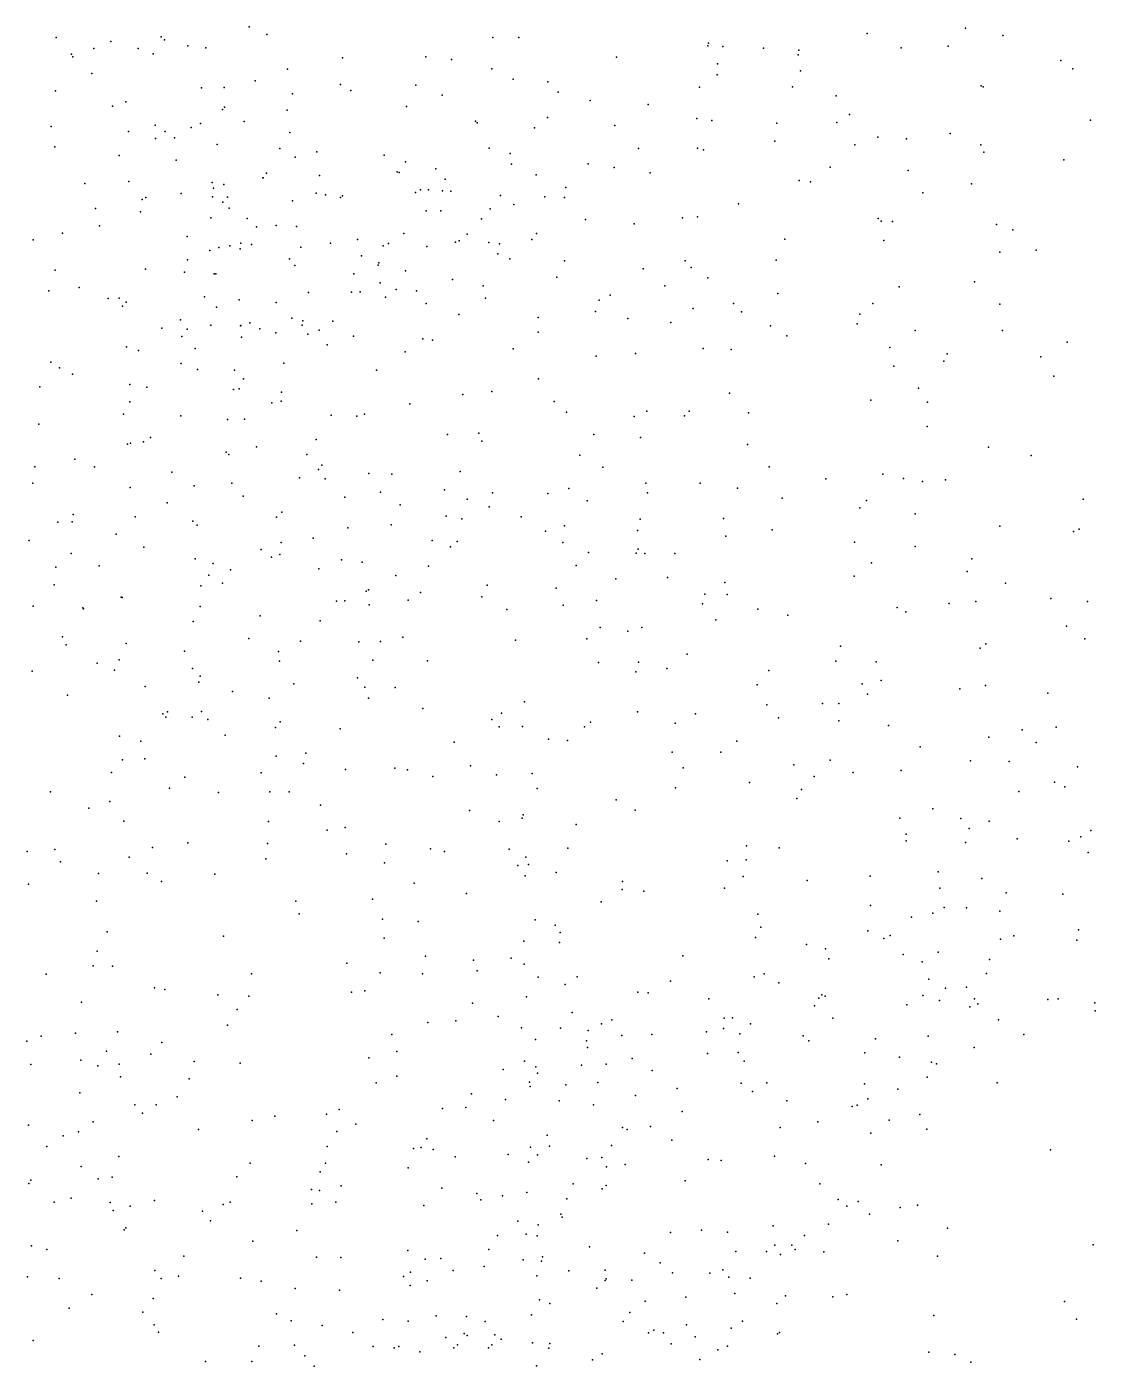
# Model space of a CAD drawing. Header units: metres. Extents: x -25 to 25, y -27.8 to 27.8.
# Drawn here: x 11.117 to 13.873, y -6.935 to -3.478 of the extents above; entities that cross this region are included whole.
import ezdxf

# ---------------------------------------------------------------- set-up
doc = ezdxf.new("R2010")
doc.units = ezdxf.units.M

msp = doc.modelspace()

# ---------------------------------------------------------------- linework, layer by layer
for p in [(11.6906, -3.4777, -1.8607), (13.5386, -3.4815, -11.1856), (11.1932, -3.5054, -8.1888), (11.3343, -3.5158, -2.2539), (11.4635, -3.504, -2.0253), (11.4725, -3.5111, -0.9815), (11.7363, -3.4978, -8.1185), (12.3198, -3.5055, -4.3786), (12.3863, -3.5054, -8.8406), (12.8754, -3.5199, -8.0964), (13.2851, -3.4953, -16.5253), (13.6348, -3.4999, -5.5021), (11.2329, -3.5484, -18.3635), (11.2359, -3.5549, -18.8283), (11.29, -3.5341, -6.1882), (11.4046, -3.5335, -1.6477), (11.4436, -3.5472, -0.0245), (11.5323, -3.5271, -0.3823), (11.579, -3.5323, -17.9437), (11.9313, -3.5579, -2.9054), (12.1465, -3.5552, -7.7536), (12.6381, -3.5563, -7.2974), (12.8737, -3.5271, -5.2179), (12.9131, -3.5289, -7.2358), (13.0176, -3.5331, -16.2585), (13.1071, -3.5502, -6.2864), (13.1089, -3.5381, -0.7916), (13.3731, -3.5323, -11.4262), (13.4937, -3.5277, -16.8505), (11.7897, -3.5875, -17.5634), (12.2128, -3.5623, -4.0366), (12.3172, -3.5861, -7.5446), (12.8987, -3.5733, -7.8625), (13.1133, -3.5913, -7.5926), (13.785, -3.5648, -17.1166), (13.8152, -3.5866, -6.3361), (11.2848, -3.5984, -19.0303), (11.706, -3.617, -9.364), (11.9267, -3.6266, -16.457), (12.1209, -3.6281, -3.4222), (12.3718, -3.6131, -1.2859), (12.4613, -3.62, -4.8169), (12.8983, -3.6015, -6.1018), (11.1915, -3.6428, -2.4914), (11.5683, -3.6353, -0.1949), (11.626, -3.6342, -16.4939), (11.8025, -3.6509, -2.0347), (11.9534, -3.6425, -1.8823), (12.1884, -3.654, -5.7381), (12.4876, -3.6463, -8.2562), (12.8524, -3.6332, -7.053), (13.0927, -3.6326, 0.1689), (13.2049, -3.6562, -5.4189), (13.5792, -3.6304, -6.372), (13.5846, -3.6323, -11.566), (11.3383, -3.6827, -17.1587), (11.373, -3.6716, -8.1458), (11.6224, -3.6909, -5.9483), (11.6269, -3.685, -0.7627), (11.7893, -3.6932, -2.2597), (12.0967, -3.6831, -9.1262), (12.5703, -3.6682, -16.3094), (12.7199, -3.6784, -5.1337), (11.448, -3.7316, -6.1049), (11.5655, -3.7271, -17.4071), (11.6781, -3.7224, -0.4186), (12.2747, -3.7215, -16.3503), (12.2794, -3.7259, -4.1614), (12.4608, -3.7115, -7.2567), (12.6339, -3.7328, -1.066), (12.8457, -3.714, -0.9525), (12.8843, -3.7199, -7.6121), (13.0523, -3.7264, -6.728), (13.2068, -3.7247, 0.671), (13.2396, -3.7037, -0.1546), (13.8614, -3.7184, -11.0516), (11.1804, -3.735, -16.2834), (11.3795, -3.7481, -18.1497), (11.4497, -3.7656, -19.1147), (11.4738, -3.7476, -18.6063), (11.4985, -3.7644, -9.5944), (11.541, -3.738, -1.309), (11.7956, -3.7506, -7.984), (12.4267, -3.7386, -8.0292), (13.3129, -3.7628, -0.3814), (13.3866, -3.7665, -11.2007), (13.4993, -3.7527, -16.9753), (11.1899, -3.7878, -19.4476), (11.608, -3.7815, -1.0517), (11.7699, -3.7922, -17.6597), (11.8653, -3.8008, -5.8644), (12.3104, -3.7911, -8.9189), (12.6956, -3.7918, -6.0102), (12.8471, -3.7912, -6.6115), (12.8628, -3.7954, -6.3928), (13.0469, -3.773, -7.0304), (13.2533, -3.7824, -6.5678), (13.5786, -3.7824, 0.9892), (13.5861, -3.8011, -11.1063), (11.3557, -3.8098, -16.4527), (11.5026, -3.8221, -17.9362), (11.8094, -3.8144, -16.4908), (12.039, -3.8094, -3.0076), (12.094, -3.8263, -1.8704), (12.3643, -3.8049, -5.8076), (12.368, -3.832, -4.5048), (12.5657, -3.831, -4.9783), (13.7927, -3.821, -17.4276), (11.7264, -3.8678, -0.2704), (11.7274, -3.8676, -18.0806), (11.7359, -3.8557, -0.616), (11.8722, -3.8618, -17.3183), (12.073, -3.8519, -7.6145), (12.0778, -3.8537, -17.5461), (12.172, -3.8444, -3.5881), (12.1962, -3.8711, -8.3869), (12.4311, -3.8599, -4.7682), (12.6328, -3.8412, -6.8982), (12.7254, -3.8548, -7.5718), (13.1896, -3.8399, 0.1277), (13.3908, -3.8489, 0.8334), (11.2668, -3.8819, -2.4886), (11.3801, -3.8767, -6.2748), (11.5956, -3.8793, -6.0502), (11.5989, -3.8939, 0.0665), (11.6258, -3.8845, -18.3722), (12.1198, -3.9055, -3.349), (12.133, -3.8985, -5.8512), (12.1536, -3.8986, -18.0279), (12.1898, -3.9015, -8.1203), (12.2114, -3.9022, -3.8281), (12.5081, -3.8923, -7.7088), (13.1097, -3.8745, -0.7614), (13.1385, -3.8777, -5.4359), (13.4285, -3.9064, -5.5885), (13.5542, -3.8834, -17.1617), (11.4145, -3.9238, -16.631), (11.4244, -3.9184, -2.2433), (11.5155, -3.9081, -8.0492), (11.5964, -3.9169, -1.4557), (11.6232, -3.9307, -17.1447), (11.6348, -3.9174, -18.7132), (11.803, -3.9271, -2.4084), (11.8637, -3.9075, -9.2999), (11.8881, -3.9117, -2.8069), (11.9262, -3.9186, -7.7875), (11.9314, -3.9138, -2.1361), (12.3392, -3.9133, -7.1172), (12.3736, -3.936, -17.886), (12.4533, -3.9168, -1.0441), (12.5039, -3.9181, -16.3705), (12.9534, -3.9348, -16.5152), (11.2948, -3.9464, -17.5495), (11.4106, -3.9549, 0.5207), (11.5924, -3.9708, -19.1628), (11.6395, -3.9462, -1.2103), (11.6861, -3.9726, -16.7458), (12.1475, -3.9527, -8.6066), (12.1857, -3.9526, -1.4281), (12.2905, -3.9731, -7.8044), (12.3127, -3.9472, -17.369), (12.5582, -3.9751, -17.5487), (12.8089, -3.9706, -7.4117), (12.8472, -3.9678, -0.828), (13.3133, -3.9723, -0.5022), (11.3052, -3.991, -19.5311), (11.7098, -3.9939, -8.03), (11.7605, -3.9905, -18.4953), (11.8129, -3.9934, -5.9938), (12.6843, -3.9864, -6.3049), (13.321, -3.9797, 0.6604), (13.3508, -3.9806, -16.9553), (13.619, -3.9882, -5.6699), (13.6611, -4.0021, -11.5043), (11.1341, -4.0272, -6.5814), (11.2092, -4.0107, -8.118), (11.5309, -4.0188, -1.998), (11.6413, -4.0434, -2.5311), (11.6693, -4.0358, -9.4579), (11.6966, -4.0394, -2.2428), (11.9003, -4.0364, -1.9452), (11.9704, -4.0266, -8.16), (12.0363, -4.0432, -16.8257), (12.0503, -4.0369, -7.9122), (12.0896, -4.0108, -1.6614), (12.2228, -4.0337, -1.1487), (12.233, -4.0304, -16.9777), (12.2534, -4.0126, -4.0462), (12.3093, -4.0348, -16.463), (12.3367, -4.0382, -4.3168), (12.4197, -4.0268, -6.0247), (12.4318, -4.0114, -18.1256), (13.0729, -4.026, -6.7474), (13.3281, -4.0295, -0.2089), (11.5316, -4.0788, -19.3425), (11.5896, -4.0554, -6.2179), (11.6124, -4.0475, -1.6955), (11.668, -4.0512, -2.7836), (11.7953, -4.0766, -0.2567), (11.8246, -4.0464, -0.4676), (11.9811, -4.0686, -8.5057), (12.149, -4.0447, -18.3731), (12.3326, -4.0636, -6.9062), (12.3634, -4.0763, -18.3173), (13.6272, -4.0595, 1.0088), (13.7214, -4.0539, -11.2238), (11.1902, -4.1055, -19.6657), (11.4231, -4.1036, -9.589), (11.5245, -4.1107, -2.3634), (11.8087, -4.0941, -3.1533), (12.0236, -4.0927, -9.0222), (12.0251, -4.087, -3.5317), (12.0939, -4.1077, -16.6312), (12.5045, -4.0818, -4.8184), (12.7073, -4.1027, -17.2942), (12.8156, -4.0815, -5.2125), (12.8312, -4.0993, -16.5845), (13.0502, -4.0802, -16.774), (11.6008, -4.1156, -12.9558), (11.6045, -4.1151, 0.177), (11.9607, -4.1157, -7.307), (12.0291, -4.1382, -1.3958), (12.2154, -4.1302, -6.0783), (12.2949, -4.1464, -7.6493), (12.4847, -4.1242, -6.4221), (12.7635, -4.1466, -18.0558), (12.8738, -4.126, -17.5396), (13.5622, -4.136, -17.7291), (11.1745, -4.1593, -12.8254), (11.2525, -4.1505, 1.1545), (11.3269, -4.1792, -8.2479), (11.3559, -4.1778, -6.7403), (11.5758, -4.1747, -2.9451), (11.6647, -4.1824, -1.2781), (11.8436, -4.1631, -18.7048), (11.955, -4.1626, -1.5941), (11.9769, -4.1622, -8.753), (12.0426, -4.1758, -3.7623), (12.0702, -4.156, -18.5363), (12.1226, -4.1596, -6.8868), (12.3006, -4.1784, -16.6437), (12.6221, -4.1708, -17.0667), (13.0544, -4.1657, -5.394), (13.368, -4.1489, -6.4234), (11.3645, -4.1989, -13.0342), (11.3733, -4.1886, -2.7254), (11.6067, -4.2016, -6.5329), (11.7607, -4.1897, -3.3371), (12.1475, -4.1919, -3.9441), (12.5846, -4.2124, -18.3254), (12.5941, -4.1833, -0.7688), (12.8364, -4.2044, -7.1718), (12.9405, -4.1923, -17.8915), (12.961, -4.2136, -6.8813), (13.2995, -4.1921, 0.3919), (13.6277, -4.1937, -5.7304), (11.5137, -4.2339, 0.4272), (11.5923, -4.248, -6.799), (11.6686, -4.2497, -1.6571), (11.6693, -4.249, -8.5404), (11.6928, -4.2419, -19.1411), (11.801, -4.2299, -3.5612), (11.8274, -4.2474, -0.5978), (11.8297, -4.2367, -6.8854), (11.9063, -4.2378, -12.9454), (12.2319, -4.2202, -0.9733), (12.4365, -4.2276, -4.6024), (12.6675, -4.2309, -7.3898), (12.7788, -4.2408, -16.8349), (13.0358, -4.2496, -17.4749), (13.2592, -4.2441, -17.245), (13.2663, -4.2197, -5.5352), (11.4653, -4.2553, 0.7304), (11.5168, -4.277, -9.4565), (11.531, -4.2579, -12.8073), (11.6715, -4.2791, -13.0917), (11.7182, -4.2573, -0.9062), (11.76, -4.2674, -7.1747), (11.8422, -4.2712, -6.4369), (11.8713, -4.2609, -9.111), (11.9598, -4.2764, -6.6921), (12.1389, -4.2833, -6.485), (12.4361, -4.2659, -13.138), (13.0782, -4.275, -17.7023), (13.4089, -4.2612, -17.588), (13.6342, -4.2619, -18.01), (11.3742, -4.3039, -6.9915), (11.4056, -4.3128, -2.9603), (11.5516, -4.3084, -3.333), (11.892, -4.2989, -3.8843), (12.0934, -4.3166, -7.4949), (12.1642, -4.2869, -12.926), (12.3719, -4.3092, -7.5202), (12.6873, -4.321, -12.9506), (12.8622, -4.3079, -18.1787), (12.9339, -4.3105, -5.2519), (13.3438, -4.3056, 0.191), (13.8012, -4.2916, -18.1683), (11.179, -4.3431, -2.8951), (11.5152, -4.347, -19.5067), (11.7801, -4.3456, -8.8092), (12.586, -4.3282, -4.8107), (13.3536, -4.3537, 0.7829), (13.483, -4.3404, 0.9788), (13.4918, -4.3222, -6.3525), (13.733, -4.3293, 1.1718), (11.2016, -4.3581, 1.3085), (11.2351, -4.3743, -7.1331), (11.5572, -4.3623, -3.5389), (11.6533, -4.3641, 0.1825), (11.6767, -4.3867, -3.8384), (12.0192, -4.3636, -4.0933), (12.4372, -4.3867, -12.8343), (13.7666, -4.3793, -5.8084), (11.1506, -4.4072, -13.1508), (11.3829, -4.4008, -9.2996), (11.4273, -4.4079, 1.0573), (11.6502, -4.4137, -9.2042), (11.6651, -4.4125, -1.3565), (11.7744, -4.4206, -12.8718), (11.7745, -4.4206, -4.0245), (12.3166, -4.4186, -18.6548), (12.9301, -4.4229, -0.5656), (13.4172, -4.4107, 0.0041), (11.3832, -4.4456, -8.7219), (11.749, -4.4486, -19.1964), (11.7738, -4.4441, -0.709), (12.1057, -4.451, -18.7338), (12.2425, -4.427, -13.2813), (12.4781, -4.4447, -4.631), (13.2947, -4.4412, 0.4643), (13.4406, -4.4469, -5.6362), (11.3669, -4.4777, -3.4148), (11.5149, -4.4818, 0.8669), (11.6354, -4.4914, 0.4217), (11.6792, -4.4908, -0.9371), (11.9025, -4.4799, -18.9003), (11.9687, -4.4829, -13.3077), (11.9888, -4.4779, -12.8853), (12.5094, -4.4722, -0.7222), (12.6843, -4.4834, -18.5101), (12.7167, -4.4697, -7.1996), (12.8138, -4.4815, -12.7853), (12.8256, -4.4695, -6.9798), (12.9789, -4.4744, -18.2331), (11.1484, -4.5035, -8.6996), (12.283, -4.5268, -4.4695), (13.4395, -4.5092, -18.0047), (11.3767, -4.5552, 1.2457), (11.3846, -4.5522, -10.3005), (11.4183, -4.5486, -9.1135), (11.4363, -4.5374, -3.8112), (11.7095, -4.5621, -19.3816), (11.8639, -4.5425, -7.2496), (12.2024, -4.5296, -0.9032), (12.2914, -4.5469, -7.4023), (12.5798, -4.5297, -13.2079), (12.7007, -4.5376, -4.9193), (12.9763, -4.556, -5.1827), (13.5978, -4.5626, -5.7501), (11.2408, -4.5935, -19.861), (11.6319, -4.5754, -13.3514), (11.6387, -4.5818, -1.2158), (11.8393, -4.5818, -0.2453), (12.5441, -4.5834, -7.3533), (13.7078, -4.5842, -18.2736), (11.1377, -4.6137, -7.3237), (11.2916, -4.6134, -3.6233), (11.4915, -4.6272, -20.2053), (11.8701, -4.6202, 0.4024), (11.8782, -4.6093, 0.0216), (11.9995, -4.6305, -13.4713), (12.059, -4.6322, 0.2872), (12.2348, -4.6253, 0.465), (12.6034, -4.6143, -12.7273), (13.0322, -4.6135, -6.5871), (13.3258, -4.6323, 0.2874), (11.1328, -4.6554, -3.2307), (11.5488, -4.6629, -19.7619), (11.6463, -4.6558, 1.0398), (11.8207, -4.6418, -0.4905), (11.8868, -4.6447, -4.3849), (12.7139, -4.6556, -7.0157), (12.8543, -4.6559, -6.7522), (13.1782, -4.6448, -0.4203), (13.3785, -4.6439, -0.3168), (13.4274, -4.6512, 0.9859), (13.4868, -4.6468, -6.3487), (11.3841, -4.667, -13.3939), (11.6752, -4.6895, -19.983), (11.938, -4.6918, 1.0444), (12.0294, -4.6784, -12.8316), (12.1947, -4.6731, 1.0616), (12.2529, -4.6965, 0.117), (12.3189, -4.6803, -0.7897), (12.4614, -4.6821, 0.9442), (12.5155, -4.6693, 0.4256), (12.5629, -4.7015, -4.8341), (12.7181, -4.6803, -13.128), (12.951, -4.6688, -0.5113), (13.0662, -4.6939, -18.3344), (13.2837, -4.7002, -5.451), (13.8422, -4.6971, -5.8277), (11.4797, -4.7066, -4.157), (11.7752, -4.7303, 1.2243), (12.0807, -4.7118, 1.3117), (12.3102, -4.7164, 1.3637), (13.266, -4.719, -6.3707), (13.4086, -4.7344, -18.1348), (11.1972, -4.7566, -10.2373), (11.2344, -4.7552, 1.5507), (11.2365, -4.7368, -10.7135), (11.3967, -4.7427, -20.5574), (11.546, -4.7537, -10.5839), (11.5571, -4.7642, 1.3569), (11.7612, -4.7434, -19.5241), (12.057, -4.7634, -4.5705), (12.1991, -4.7405, 1.5615), (12.2398, -4.7473, -7.3049), (12.3923, -4.7426, -18.7964), (12.5047, -4.7656, -13.3871), (12.6993, -4.7489, 0.6842), (12.9142, -4.7472, -18.5376), (13.6276, -4.7663, 1.1662), (11.1235, -4.8032, -20.4972), (11.3474, -4.7876, -7.2717), (11.8558, -4.7976, -20.4128), (11.945, -4.7713, -19.1451), (12.1627, -4.8039, 1.8484), (12.4551, -4.7792, -7.2743), (12.6929, -4.7778, -18.7132), (12.9205, -4.792, -6.4893), (13.04, -4.7758, -5.1968), (13.8177, -4.7804, -18.3645), (13.8316, -4.7739, -6.3525), (11.2319, -4.8371, -12.2642), (11.4196, -4.8212, -12.5281), (11.7216, -4.8268, -4.4827), (11.7696, -4.8393, -0.6862), (11.7734, -4.8085, 1.4996), (12.2102, -4.8201, -4.7096), (12.2276, -4.8063, -12.7778), (12.5003, -4.8088, 0.0627), (12.566, -4.8347, 1.7355), (12.6891, -4.8364, 0.1874), (12.6947, -4.8258, -12.6993), (12.7116, -4.8368, 1.2369), (12.7892, -4.8367, 0.998), (13.2523, -4.8082, 0.5823), (13.4093, -4.8187, 0.1621), (11.1925, -4.8728, -3.8264), (11.3041, -4.8691, -4.0264), (11.5515, -4.8508, 1.5619), (11.5981, -4.8629, -13.6002), (11.7485, -4.8464, -20.6252), (11.929, -4.8533, -1.147), (11.982, -4.8595, 2.002), (12.1536, -4.87, -0.325), (12.5348, -4.8681, -0.6038), (13.2961, -4.8613, 0.8057), (13.5555, -4.8509, -5.6497), (11.5871, -4.893, -1.4298), (11.6424, -4.8791, -0.9545), (11.8705, -4.8763, -12.7304), (12.0692, -4.8943, -13.6496), (12.6367, -4.9022, 1.9474), (12.7702, -4.8994, 1.5409), (13.2513, -4.896, -0.384), (13.5429, -4.8836, -6.272), (11.1879, -4.918, -7.3185), (11.5664, -4.9205, -10.7979), (11.6222, -4.914, 1.8152), (11.993, -4.9347, -0.6082), (11.9986, -4.931, -4.7265), (12.1328, -4.9378, -18.9872), (12.3046, -4.9188, 2.2067), (12.4826, -4.9269, -18.8813), (12.866, -4.9419, -18.7192), (12.9175, -4.9116, 0.4382), (12.9241, -4.9433, -5.1297), (13.6417, -4.9141, -18.288), (11.1334, -4.9728, -11.8281), (11.2622, -4.977, -10.198), (11.3606, -4.9502, -13.4748), (11.3632, -4.9504, 1.7734), (11.5646, -4.9738, -10.5207), (11.9159, -4.9604, -19.4757), (11.9377, -4.9594, -20.5726), (12.0001, -4.9698, -7.2214), (12.101, -4.9573, 2.2791), (12.2915, -4.9492, -0.7014), (12.5005, -4.9702, -7.1114), (12.587, -4.9584, -6.7913), (12.8607, -4.9673, 0.1432), (13.3624, -4.9762, 0.2979), (13.4963, -4.9665, 1.0144), (13.5658, -4.961, 0.0201), (13.7591, -4.9533, -5.7275), (13.8535, -4.9607, -12.0266), (11.2633, -4.9796, -11.0748), (11.7194, -4.9983, -4.6072), (11.8741, -5.0105, -0.8965), (12.3555, -4.9816, -7.2632), (12.8945, -5.0081, 1.6866), (13.0031, -4.9805, 0.9303), (13.0805, -4.9961, -18.5621), (13.3848, -4.9874, -5.4368), (11.5462, -5.0128, -20.8425), (12.596, -5.0285, -5.0867), (12.6681, -5.0374, -6.4586), (12.7042, -5.0278, -18.8725), (13.7996, -5.025, -6.3194), (11.2093, -5.0525, -11.4309), (11.2189, -5.0731, -11.6558), (11.3738, -5.0692, -11.2648), (11.6903, -5.0564, -12.5932), (11.823, -5.063, -20.7589), (11.9735, -5.0649, 2.43), (12.0294, -5.064, -19.8171), (12.0875, -5.0527, -20.4447), (12.3782, -5.0611, 2.4478), (12.5617, -5.0576, -12.6797), (13.2162, -5.0767, 0.7197), (13.5765, -5.0815, -0.2891), (13.5916, -5.0704, -5.5659), (13.8465, -5.0573, 1.2077), (11.3553, -5.1119, -4.2997), (11.5239, -5.0888, -13.478), (11.7666, -5.0901, -1.2142), (11.7691, -5.1151, -13.5351), (12.0099, -5.1128, -4.9252), (12.1512, -5.1139, -20.2472), (12.8208, -5.0972, -13.0229), (13.2045, -5.1149, -6.1305), (11.1311, -5.1405, 2.0451), (11.2987, -5.1205, -11.9245), (11.3435, -5.1384, -20.8827), (11.5451, -5.1342, -12.3963), (12.5919, -5.1187, -13.3174), (12.6883, -5.1427, 2.4268), (12.6953, -5.1172, -0.257), (12.7682, -5.1339, -6.2819), (13.031, -5.1387, -5.2135), (13.3087, -5.1171, -18.3179), (11.4228, -5.1801, -11.5616), (11.5609, -5.1695, -11.3288), (11.5645, -5.154, 2.2162), (11.8061, -5.1734, -4.8148), (11.9707, -5.1578, -12.5975), (11.9889, -5.1818, 2.6529), (12.0672, -5.1832, -19.6456), (13.0014, -5.1765, -0.5115), (13.2718, -5.1737, -0.4142), (13.3212, -5.1652, 0.9576), (13.5906, -5.1776, 0.9524), (11.2221, -5.2028, -4.161), (11.6478, -5.1931, -7.2341), (11.7423, -5.2108, -11.0558), (11.9985, -5.2108, -13.4857), (13.2858, -5.2003, 0.437), (13.5241, -5.1864, -18.2427), (13.7509, -5.1977, -0.204), (11.4678, -5.2508, -11.7563), (11.4799, -5.2454, -1.5966), (11.568, -5.2452, 2.4268), (12.139, -5.2374, -19.3342), (12.3422, -5.2492, -19.1297), (12.4008, -5.2203, -13.4157), (12.6924, -5.2456, -13.1126), (12.8422, -5.2512, -12.7083), (13.0264, -5.2279, 2.2635), (13.1702, -5.2243, -18.6116), (13.2116, -5.2244, 1.1341), (11.4757, -5.2592, -12.073), (11.544, -5.2592, -13.3216), (11.584, -5.2653, -10.7263), (11.759, -5.2865, 2.7781), (11.7707, -5.2713, -11.2957), (12.3169, -5.2657, 2.7801), (12.3358, -5.2846, -7.2249), (12.3956, -5.2838, -6.9564), (12.5563, -5.2842, 2.7033), (12.5715, -5.2723, -19.1011), (12.7897, -5.275, -19.0154), (13.0563, -5.2615, -18.8079), (13.2116, -5.2693, 1.8286), (13.3405, -5.2809, -5.3472), (13.7725, -5.2856, 0.1542), (11.3563, -5.3089, -7.2887), (11.4115, -5.3215, -10.4911), (11.6286, -5.306, -4.754), (11.926, -5.2895, -5.0304), (12.4633, -5.316, -6.5682), (12.5119, -5.3195, -13.2438), (12.9493, -5.3214, -0.1855), (13.599, -5.3113, 0.3622), (13.6848, -5.2926, -6.2012), (11.8375, -5.3525, -13.352), (12.2199, -5.3242, -20.4428), (12.7817, -5.3502, -5.2902), (12.9075, -5.3495, -6.1469), (13.4219, -5.3364, -18.3834), (13.7209, -5.3249, -12.1701), (11.3639, -5.3693, -4.4561), (11.4218, -5.3671, 2.554), (11.7603, -5.3602, -12.3029), (11.8313, -5.379, 2.9955), (12.0668, -5.391, -5.1995), (12.2615, -5.3853, -19.9952), (12.8101, -5.3907, 2.6461), (13.0955, -5.3829, 2.4276), (13.1898, -5.3707, 0.1614), (13.552, -5.372, -5.431), (13.6512, -5.3737, -0.3089), (13.8277, -5.3874, -5.5534), (11.3361, -5.402, -13.1304), (11.5251, -5.4146, 2.8629), (11.7221, -5.4029, -11.7274), (11.9397, -5.3946, -20.8461), (12.0997, -5.3954, -7.3595), (12.1643, -5.4131, -12.4699), (12.3288, -5.4085, -19.4729), (12.4207, -5.4048, 2.934), (13.1481, -5.4129, -6.0948), (13.249, -5.402, -18.7001), (13.3729, -5.3974, 1.1295), (13.7686, -5.4273, -2.1819), (11.1784, -5.4526, -10.3678), (11.4857, -5.4424, -4.6811), (11.6121, -5.4544, -10.8939), (11.7443, -5.4521, -20.96), (11.7941, -5.4523, -11.9838), (12.4336, -5.4439, -12.6088), (12.7907, -5.4415, -12.8088), (12.9814, -5.428, -19.0272), (13.1155, -5.4458, -5.3073), (13.676, -5.4516, -2.4069), (13.7947, -5.4395, 0.4487), (11.2769, -5.4943, -20.9922), (11.3314, -5.4771, 2.7122), (11.8746, -5.4866, -11.5684), (12.6372, -5.4731, -6.2888), (13.1039, -5.4692, -0.0955), (13.4545, -5.4959, -0.4272), (11.3677, -5.5278, -10.6075), (11.741, -5.5288, 3.2005), (12.2591, -5.5004, -20.554), (12.3361, -5.5292, -20.2388), (12.3954, -5.5203, -13.1797), (12.3977, -5.5115, -6.6836), (12.6868, -5.4997, 2.8654), (13.3697, -5.5201, 0.3158), (13.5263, -5.5213, 0.556), (13.6, -5.5276, -18.6159), (11.8921, -5.5511, -11.3114), (11.9389, -5.5439, -12.1165), (12.5344, -5.5368, -19.4427), (13.3853, -5.5613, 1.5526), (13.5486, -5.5467, -2.1909), (13.8622, -5.5523, 0.9622), (11.4418, -5.5956, -7.3226), (11.5323, -5.5842, -13.1234), (11.7379, -5.5856, -11.0928), (12.0438, -5.5871, -13.2263), (12.1583, -5.5994, -5.3672), (12.5132, -5.5973, -6.4455), (12.9738, -5.5913, -0.3543), (13.0581, -5.5971, 2.6519), (13.3855, -5.5783, 2.3139), (13.539, -5.583, 0.9679), (13.6718, -5.5734, -2.0212), (13.805, -5.5799, -11.9395), (13.8362, -5.5687, -6.3216), (11.1186, -5.606, -4.219), (11.19, -5.6014, -12.9908), (11.2045, -5.6332, -7.1723), (11.381, -5.6207, 3.1123), (11.7339, -5.6254, -5.1094), (11.942, -5.6127, -11.8985), (12.1944, -5.6065, -20.7475), (12.3612, -5.6004, -7.0496), (12.4048, -5.6211, -19.7567), (12.9239, -5.6301, -5.3785), (12.973, -5.6277, -19.2155), (13.855, -5.6088, -5.5186), (11.3026, -5.663, -4.5109), (11.4274, -5.662, -10.8225), (11.602, -5.6645, 3.3149), (12.04, -5.6356, -20.8875), (12.3838, -5.6427, -20.045), (12.4028, -5.669, 3.2693), (12.4117, -5.6394, -5.4238), (12.4825, -5.6601, -12.6213), (13.4682, -5.6589, 1.2322), (11.1214, -5.6908, 2.8099), (11.4648, -5.6835, -21.039), (12.1167, -5.6878, -12.2289), (12.6539, -5.684, -5.4333), (12.9174, -5.7011, -0.641), (12.9653, -5.6708, -6.1439), (13.1305, -5.6815, -5.3733), (13.2927, -5.6703, -6.1288), (13.4723, -5.7009, -2.0525), (13.581, -5.676, -5.4363), (11.2969, -5.7342, -10.6535), (11.8115, -5.7348, -13.1452), (12.009, -5.7294, -7.484), (12.2514, -5.7143, -7.4285), (12.5985, -5.7359, -19.5625), (12.6535, -5.7043, 3.1867), (12.7092, -5.7089, -6.2836), (13.6438, -5.7129, -0.453), (13.7902, -5.7163, -18.7828), (11.8195, -5.7669, -21.0279), (13.003, -5.768, 2.8811), (13.2933, -5.7452, -19.0401), (13.4541, -5.7652, 0.3873), (13.4833, -5.7509, -18.9425), (13.541, -5.7517, 2.0268), (13.6272, -5.7606, -6.2408), (12.0352, -5.7806, -11.6511), (12.127, -5.7867, -13.1195), (12.4285, -5.7826, -13.0041), (12.4801, -5.7964, -19.9364), (13.0109, -5.8014, -2.508), (13.3996, -5.7754, -2.6596), (11.3242, -5.8138, 3.2621), (11.6249, -5.8252, -5.1353), (12.0392, -5.8303, -11.4117), (12.3994, -5.8374, -6.7992), (12.4917, -5.8407, -6.588), (12.4934, -5.8157, -20.2051), (12.9966, -5.8283, -0.9336), (13.2869, -5.8107, -2.088), (13.3279, -5.8309, 0.1667), (13.3446, -5.8233, -0.8025), (13.6287, -5.8327, -2.5353), (13.6633, -5.8243, -1.6756), (13.8256, -5.8349, -0.52), (13.83, -5.8085, -2.4019), (11.2988, -5.8631, -12.936), (12.1455, -5.8764, -20.9644), (12.8094, -5.8753, -5.5087), (13.1285, -5.8459, -0.1819), (13.1773, -5.8571, 2.7021), (13.3781, -5.8722, -5.4513), (13.4681, -5.8657, 1.4665), (11.2887, -5.9013, -4.4987), (11.3384, -5.9019, -21.097), (11.943, -5.8941, -13.0861), (12.2698, -5.8863, -5.5115), (12.3664, -5.8817, -7.2181), (12.4, -5.8968, -20.7447), (13.1861, -5.8829, -2.698), (13.4273, -5.8912, -1.6449), (13.6005, -5.8854, -0.6675), (11.1673, -5.9231, -12.7127), (11.6971, -5.9221, -11.131), (12.0284, -5.9196, -7.624), (12.1383, -5.9223, -11.9102), (12.279, -5.9144, 3.529), (12.4362, -5.9307, -12.4942), (12.5367, -5.9295, -20.4117), (12.7776, -5.9406, -2.2881), (12.9933, -5.9301, -2.1131), (13.0195, -5.9217, 3.1894), (13.0568, -5.945, -0.359), (13.4439, -5.9355, -19.0944), (13.5926, -5.921, 0.7221), (11.4465, -5.9581, -10.907), (11.4733, -5.962, -4.9859), (11.6102, -5.976, -7.5299), (11.6904, -5.9797, -13.0198), (11.9548, -5.9692, 3.5501), (11.9893, -5.9662, -5.4773), (12.5058, -5.9495, 3.5441), (12.6933, -5.9697, -6.389), (12.7203, -5.9706, 3.5086), (13.1684, -5.9758, -1.8891), (13.1765, -5.9798, 2.8746), (13.4287, -5.9775, 0.3624), (13.4868, -5.9591, -1.1937), (13.5416, -5.9568, -6.1816), (11.2583, -5.9948, -7.2017), (11.6596, -6.0143, 3.5282), (12.2672, -5.9978, -12.1643), (12.4067, -5.981, -7.5888), (12.8769, -5.9864, -1.0083), (13.149, -6.0048, -1.4947), (13.1606, -5.9844, -19.2533), (13.3878, -6.0022, 2.45), (13.4713, -5.9907, -2.5648), (13.5495, -6.007, 2.065), (13.5622, -5.9869, 1.0374), (13.5708, -5.9992, -5.5918), (13.7514, -5.9884, -1.3396), (13.778, -5.9869, -5.665), (13.8722, -5.9967, -6.2001), (12.1519, -6.0476, -7.7659), (12.224, -6.0434, -11.7186), (12.333, -6.0322, -12.9757), (12.5245, -6.0214, -12.8638), (12.6265, -6.0406, -1.9869), (12.9158, -6.0363, -1.3224), (12.9375, -6.0355, -1.8788), (13.1966, -6.0367, -6.1166), (13.6235, -6.0406, -2.3185), (13.8733, -6.0178, -2.1367), (11.1541, -6.0825, 3.2134), (11.2431, -6.0752, -3.0438), (11.3513, -6.0718, -4.6921), (11.6348, -6.0546, -5.3087), (12.0593, -6.0785, -21.0509), (12.3936, -6.0617, -6.9859), (12.4937, -6.0626, -5.596), (12.5658, -6.0685, -20.0084), (12.5997, -6.0514, -2.2215), (12.6522, -6.0815, -1.5863), (12.7298, -6.0784, -19.5842), (12.8703, -6.0717, -1.5665), (12.9148, -6.063, -6.2311), (12.9566, -6.0767, -8.4338), (12.984, -6.0514, -19.4009), (13.12, -6.0824, -8.6177), (13.4421, -6.0829, 1.4535), (13.6891, -6.0784, -6.0854), (11.1173, -6.0954, -10.72), (11.4652, -6.0996, -21.1415), (12.4298, -6.0915, -1.6242), (12.5607, -6.0953, -7.9718), (12.5634, -6.1118, 3.6771), (13.135, -6.0946, -0.2004), (13.3067, -6.0896, 0.1922), (13.5607, -6.1124, 0.813), (11.2567, -6.1447, -4.353), (11.3231, -6.1215, -7.3665), (11.4374, -6.1289, -12.8374), (11.5491, -6.148, -10.9682), (11.6677, -6.1526, -7.6752), (11.9994, -6.1387, -11.219), (12.0722, -6.1222, -13.0013), (12.4014, -6.147, -7.2429), (12.6785, -6.1409, -8.3293), (12.8736, -6.1274, -0.8155), (12.9525, -6.1252, -5.6424), (12.9678, -6.1476, -8.8475), (13.2789, -6.126, -2.6407), (13.3688, -6.137, -6.0105), (13.4514, -6.1502, 1.1904), (11.1276, -6.1557, -2.5673), (11.3006, -6.1592, -12.6694), (11.3553, -6.1548, -2.6483), (11.3587, -6.1876, -4.8769), (12.0714, -6.186, -5.5838), (12.3457, -6.1685, -2.129), (12.4308, -6.1618, -20.8088), (12.4349, -6.1786, -2.3387), (12.548, -6.1575, -12.5417), (12.612, -6.1549, -1.3671), (12.7301, -6.1711, -8.7159), (13.4638, -6.154, 1.6668), (11.5363, -6.1929, 3.5292), (12.0181, -6.2031, 3.6531), (12.4142, -6.2019, -2.63), (12.4157, -6.213, -12.9036), (12.5081, -6.2084, -8.4918), (12.5899, -6.2026, -12.7529), (12.7947, -6.2178, -8.0531), (12.9601, -6.2042, 3.6111), (13.0262, -6.2036, -0.5328), (13.2782, -6.2055, 2.8483), (13.3638, -6.2195, 0.3703), (13.4395, -6.1883, -2.3831), (13.6208, -6.203, -19.1343), (11.2541, -6.2288, -12.3295), (11.5051, -6.2392, -2.9105), (12.2645, -6.2316, -8.1298), (12.3519, -6.2466, 3.7318), (12.4905, -6.25, -7.522), (12.6871, -6.2361, -5.6813), (12.9895, -6.2253, -8.1947), (13.0777, -6.2498, -2.6586), (13.2867, -6.2444, -5.8141), (11.3958, -6.2602, -3.1133), (11.4159, -6.2812, -5.1779), (11.4511, -6.2602, -7.6673), (11.7569, -6.2896, -2.8469), (11.8907, -6.2844, -21.1005), (11.9233, -6.2722, -7.8994), (12.19, -6.2692, -2.2451), (12.2502, -6.2673, -20.9891), (12.5793, -6.2601, -20.5635), (12.8076, -6.2775, -19.5063), (13.2468, -6.2645, 3.3695), (13.2593, -6.2613, -8.3787), (13.4206, -6.2848, 2.1015), (11.1219, -6.3122, -21.2713), (11.2886, -6.3039, 3.3786), (11.5602, -6.3236, -2.5628), (11.6985, -6.3005, -7.8296), (11.9661, -6.3102, -2.9141), (12.321, -6.3006, -8.5323), (12.6538, -6.3184, -2.9217), (12.6663, -6.3234, -6.3254), (12.7258, -6.3163, -1.0662), (13.0608, -6.319, -19.3476), (13.1574, -6.3042, -0.0756), (13.3422, -6.2993, 3.147), (13.4388, -6.3228, -19.2026), (11.2107, -6.3401, -4.0712), (11.2503, -6.3294, -7.3294), (11.9173, -6.329, -12.9699), (12.149, -6.3482, -8.3148), (12.46, -6.3386, -8.7401), (12.7809, -6.3516, -2.7002), (13.2946, -6.3332, -8.6192), (11.169, -6.3673, -3.5576), (11.3545, -6.3931, -4.2931), (11.8918, -6.3677, -2.3655), (12.1149, -6.3732, -3.1132), (12.1345, -6.3703, 3.735), (12.1658, -6.3752, -12.9589), (12.2221, -6.3946, -11.2157), (12.3591, -6.388, -5.6694), (12.4163, -6.3692, -7.1472), (12.4347, -6.3894, -6.7192), (12.4658, -6.367, -12.0336), (12.6259, -6.3653, 3.7745), (13.0462, -6.393, -2.4344), (13.7582, -6.3759, -1.9947), (11.2574, -6.419, -10.7769), (11.6931, -6.4109, -12.83), (11.8882, -6.4109, -8.1105), (12.1013, -6.4229, -1.8512), (12.4111, -6.4078, -3.1693), (12.5619, -6.3984, -1.2654), (12.6005, -6.3962, -7.6625), (12.613, -6.4205, -5.7568), (12.661, -6.414, -8.8105), (12.8751, -6.4008, 3.7348), (12.9083, -6.4035, -5.986), (13.1262, -6.4118, 3.587), (13.3209, -6.4146, 0.5899), (11.1228, -6.4635, -7.1711), (11.1274, -6.4541, 3.2542), (11.3017, -6.4513, -21.2386), (11.3373, -6.4471, -7.85), (11.6592, -6.4458, 3.5875), (11.8742, -6.4333, -5.5871), (12.5263, -6.4642, -6.4444), (12.8157, -6.4559, -2.4531), (13.1634, -6.4638, 0.2436), (11.8513, -6.4788, -3.2257), (11.8726, -6.4809, 3.6837), (11.9279, -6.4694, -2.1276), (12.1878, -6.4756, -21.0504), (12.2784, -6.4891, -1.6291), (12.3444, -6.4948, -12.8858), (12.4074, -6.486, -6.9521), (12.6016, -6.4768, -2.7388), (12.6117, -6.4685, -19.6628), (11.1877, -6.5116, -12.0389), (11.2316, -6.5006, -7.513), (11.3327, -6.5121, -3.8479), (11.3402, -6.5332, 3.4571), (11.3838, -6.5216, -8.0759), (11.4465, -6.5069, -5.2827), (11.6237, -6.5172, -5.472), (11.6415, -6.5117, -8.177), (11.8525, -6.5158, -8.4077), (11.9146, -6.5115, -10.9937), (12.1414, -6.5197, -3.3412), (12.2886, -6.5054, 3.7846), (12.5102, -6.5024, -11.75), (13.2106, -6.5048, 1.0686), (13.2329, -6.5214, -8.7692), (13.2619, -6.5094, 2.5075), (13.3698, -6.5254, 2.8806), (13.4145, -6.5194, -8.3799), (11.5702, -6.5349, -3.4118), (11.5909, -6.5597, -12.5999), (12.3839, -6.5603, -12.223), (12.495, -6.5421, -7.3618), (12.4986, -6.5496, -12.6854), (13.1855, -6.5678, 0.836), (13.2914, -6.5421, 3.4149), (11.3682, -6.5826, -5.0632), (11.3727, -6.5773, -12.2283), (11.8135, -6.5848, -21.1458), (12.3312, -6.5975, -11.9903), (12.4056, -6.594, -6.7568), (12.4341, -6.5986, -2.959), (12.4361, -6.5699, -12.4773), (12.7774, -6.5893, -5.8749), (12.8576, -6.5833, -19.3273), (12.9244, -6.5889, -2.2658), (13.0424, -6.5722, -8.0962), (13.1233, -6.5973, 1.8625), (13.4919, -6.5784, -19.1633), (11.1295, -6.6242, -7.8879), (11.1688, -6.6332, -8.1272), (11.7001, -6.6116, -2.287), (12.1001, -6.6362, -12.8688), (12.3093, -6.6335, -5.7008), (12.5687, -6.6266, -1.1443), (13.0472, -6.6221, 1.5705), (13.0907, -6.6224, -0.0853), (13.0995, -6.6332, -19.2174), (13.3645, -6.6111, 3.1911), (13.8681, -6.6212, -19.1004), (11.5225, -6.6511, 3.5953), (11.8648, -6.6532, -3.4617), (11.927, -6.6539, -8.5923), (12.1447, -6.6582, -1.8011), (12.1851, -6.6568, -12.1749), (12.3974, -6.6598, -11.2154), (12.4449, -6.6633, -2.7419), (12.4474, -6.6522, -7.161), (12.7111, -6.6431, -19.8566), (12.7512, -6.668, 3.7813), (12.9462, -6.6389, 1.2412), (13.0258, -6.6389, 3.6784), (13.0619, -6.6464, 2.0785), (13.1737, -6.6392, -2.1918), (13.4668, -6.651, -2.1205), (11.1189, -6.7038, -8.384), (11.4478, -6.6877, -10.7865), (11.5089, -6.7026, -4.2663), (12.0886, -6.7034, -5.6225), (12.1067, -6.6921, 3.7762), (12.2168, -6.6877, -12.4005), (12.2968, -6.6777, -12.7758), (12.4333, -6.7017, -6.5454), (12.5151, -6.6882, 3.805), (12.6095, -6.6866, -8.6585), (12.7826, -6.6937, 1.4286), (12.8789, -6.6946, -0.739), (12.9125, -6.6863, 1.0359), (12.9279, -6.7045, 1.8797), (11.2009, -6.708, -11.9579), (11.4638, -6.708, -2.4252), (11.6686, -6.7075, -10.8384), (11.722, -6.7149, -8.5721), (11.8093, -6.7342, -2.1486), (11.9243, -6.7385, -12.7802), (12.1059, -6.726, -3.4665), (12.15, -6.7147, -11.8923), (12.5875, -6.7336, -20.7468), (12.6095, -6.7133, -7.4949), (12.6118, -6.7095, 1.3041), (12.678, -6.7123, -19.58), (12.9835, -6.7071, 0.8282), (11.2851, -6.7497, -15.1778), (11.4434, -6.7601, -12.0983), (12.4396, -6.7635, -20.9426), (12.4661, -6.7729, 1.5023), (12.7123, -6.7664, -20.5488), (12.8174, -6.7561, -20.2173), (12.9437, -6.7468, 0.3525), (13.0517, -6.7725, -8.0108), (13.0748, -6.7531, 2.302), (13.1962, -6.7557, 2.5103), (13.2325, -6.7494, 3.4412), (13.7939, -6.7681, -19.2941), (11.2266, -6.7845, -21.2104), (11.417, -6.7955, -4.9418), (11.7616, -6.7994, 3.7311), (12.1735, -6.8048, -10.9243), (12.2516, -6.8061, -11.6251), (12.4191, -6.8021, -11.4394), (12.6725, -6.7959, 0.8862), (13.4569, -6.8034, -8.2808), (11.4458, -6.828, -21.1914), (11.7992, -6.8176, -12.4468), (11.8795, -6.8295, -12.2278), (12.0354, -6.8143, -12.5843), (12.101, -6.8188, -21.14), (12.3001, -6.8197, 1.2472), (12.6556, -6.819, 1.9039), (12.7344, -6.842, -6.0891), (12.8194, -6.8277, 2.0921), (12.9346, -6.8362, -19.7039), (12.9634, -6.8188, -19.9985), (13.8253, -6.8134, -1.9722), (11.1341, -6.868, 0.3949), (11.457, -6.8471, 3.6714), (11.9581, -6.848, -11.9591), (12.1982, -6.8608, 0.7284), (12.2286, -6.8793, 3.7977), (12.2458, -6.8507, -1.6735), (12.2535, -6.8556, -5.6747), (12.3244, -6.8537, -8.5746), (12.341, -6.8652, -1.4829), (12.4216, -6.8742, 0.6095), (12.4662, -6.8758, -1.1329), (12.721, -6.8487, 0.6367), (12.7601, -6.8488, -8.5183), (12.7797, -6.8772, -0.6776), (12.8417, -6.8586, -7.7658), (13.054, -6.8513, -2.0978), (13.0593, -6.8474, -19.2171), (11.7161, -6.883, 0.3622), (11.808, -6.8801, -3.5622), (11.8346, -6.9078, -5.4402), (12.0107, -6.8834, 0.3944), (12.0653, -6.8873, -1.8847), (12.0773, -6.8841, -8.5869), (12.1308, -6.8975, -3.2484), (12.2191, -6.8874, 0.4617), (12.3086, -6.8873, -2.8261), (12.3172, -6.8797, -21.0682), (12.4642, -6.8878, 1.8048), (12.6013, -6.9031, 0.4021), (12.8996, -6.8924, -0.4282), (12.9244, -6.8828, -19.4557), (13.4438, -6.8986, -8.5479), (13.5116, -6.9048, -2.0807), (11.5782, -6.9222, -5.1936), (11.6974, -6.9222, -12.12), (11.8586, -6.9347, 0.2154), (12.4322, -6.9334, -6.8803), (12.5763, -6.9181, -2.2754), (12.8538, -6.9178, -0.0242), (13.5528, -6.9241, -19.2506)]:
    msp.add_point(p)

doc.saveas('drawing.dxf')
